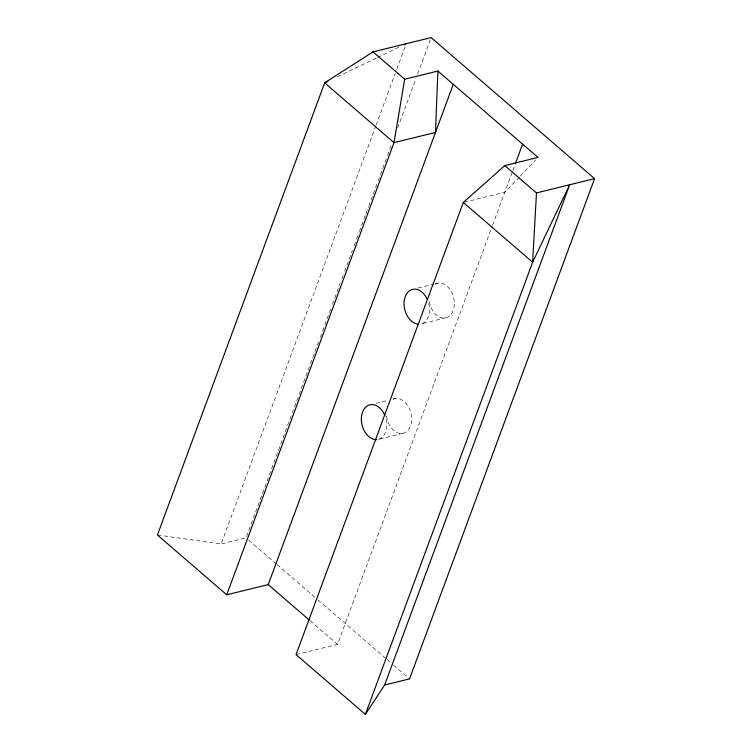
<?xml version="1.0" encoding="UTF-8"?>
<svg xmlns="http://www.w3.org/2000/svg" width="752" height="752" viewBox="0 0 752 752"><rect width="100%" height="100%" fill="white"/><g stroke="black" fill="none" stroke-linecap="round" stroke-linejoin="round"><path stroke-width="0.56" stroke-dasharray="3.76 2.82" d="M157.422 535.01L221.154 543.987L375.633 126.364M376.038 125.264L395.204 73.47M396.83 69.062L405.394 45.928M318.604 341.728L246.045 537.868L221.154 543.987M320.23 337.319L330.833 308.668M332.459 304.259L340.205 283.325M341.84 278.917L343.062 275.608M344.689 271.209L352.434 250.266M354.07 245.857L356.1 240.349M356.514 239.249L358.958 232.641M359.362 231.541L365.481 215.006M365.886 213.906L368.33 207.298M368.743 206.189L377.711 181.946M378.115 180.847L387.083 156.604M387.487 155.504L391.971 143.388M397.676 127.953L416.025 78.368M417.651 73.959L430.285 39.8M296.044 654.607L337.545 644.398L492.193 226.343M492.598 225.243L512.488 171.465M512.892 170.375L514.913 164.904M519.378 176.955L504.808 192.239L464.426 202.166M520.187 176.1L535.574 159.969M337.385 76.751L376.564 57.951M377.617 57.443L399.857 46.765M418.037 288.007L433.876 284.106M435.013 283.833L437.269 283.278M446.058 317.776L421.158 323.896A17.804 12.352 76.2 0 0 428.715 303.488M376 403.298L388.455 400.243M392.976 399.124L395.242 398.569M402.677 433.378L377.786 439.497A17.804 12.352 76.2 0 0 385.268 416.552M248.715 540.171L276.257 563.925M277.15 564.696L317.128 599.184M318.011 599.955L386.425 658.968M387.318 659.739L392.647 664.336M393.531 665.106L409.53 678.896M309.993 620.635L337.545 644.398M435.267 284.087A17.804 12.352 76.2 0 1 453.475 296.871A17.804 12.352 76.2 0 1 444.648 318.03A17.804 12.352 76.2 0 1 428.997 299.108M393.183 399.218A17.804 12.352 76.2 0 1 410.93 412.904A17.804 12.352 76.2 0 1 401.784 433.49A17.804 12.352 76.2 0 1 386.302 414.719"/><path stroke-width="1.13" d="M437.88 71.045L435.493 132.437L393.992 142.645L324.685 82.842L373.011 51.879L431.103 37.6L594.578 178.628L409.53 678.896L384.629 685.016L365.359 714.4L296.044 654.607L463.307 202.438L504.808 165.581L538 157.422L437.88 71.045L404.689 79.214L373.011 51.879M504.808 165.581L536.486 192.916L532.623 262.232L365.359 714.4M404.689 79.214L393.992 142.645L226.737 594.804L157.422 535.01L324.685 82.842L327.853 81.319M226.737 594.804L268.229 584.605L453.287 84.337M515.317 163.814L522.602 144.13M384.629 685.016L569.678 184.748L532.623 262.232L463.307 202.438M404.087 44.735L406.202 43.719M536.486 192.916L594.578 178.628M268.229 584.605L309.11 619.874M417.924 324.131A17.804 12.352 76.2 0 1 405.215 296.683A17.804 12.352 76.2 0 1 427.164 299.136M376.705 439.619A17.804 12.352 76.2 0 1 362.003 424.786A17.804 12.352 76.2 0 1 368.621 405.196A17.804 12.352 76.2 0 1 384.855 415.48"/></g></svg>
